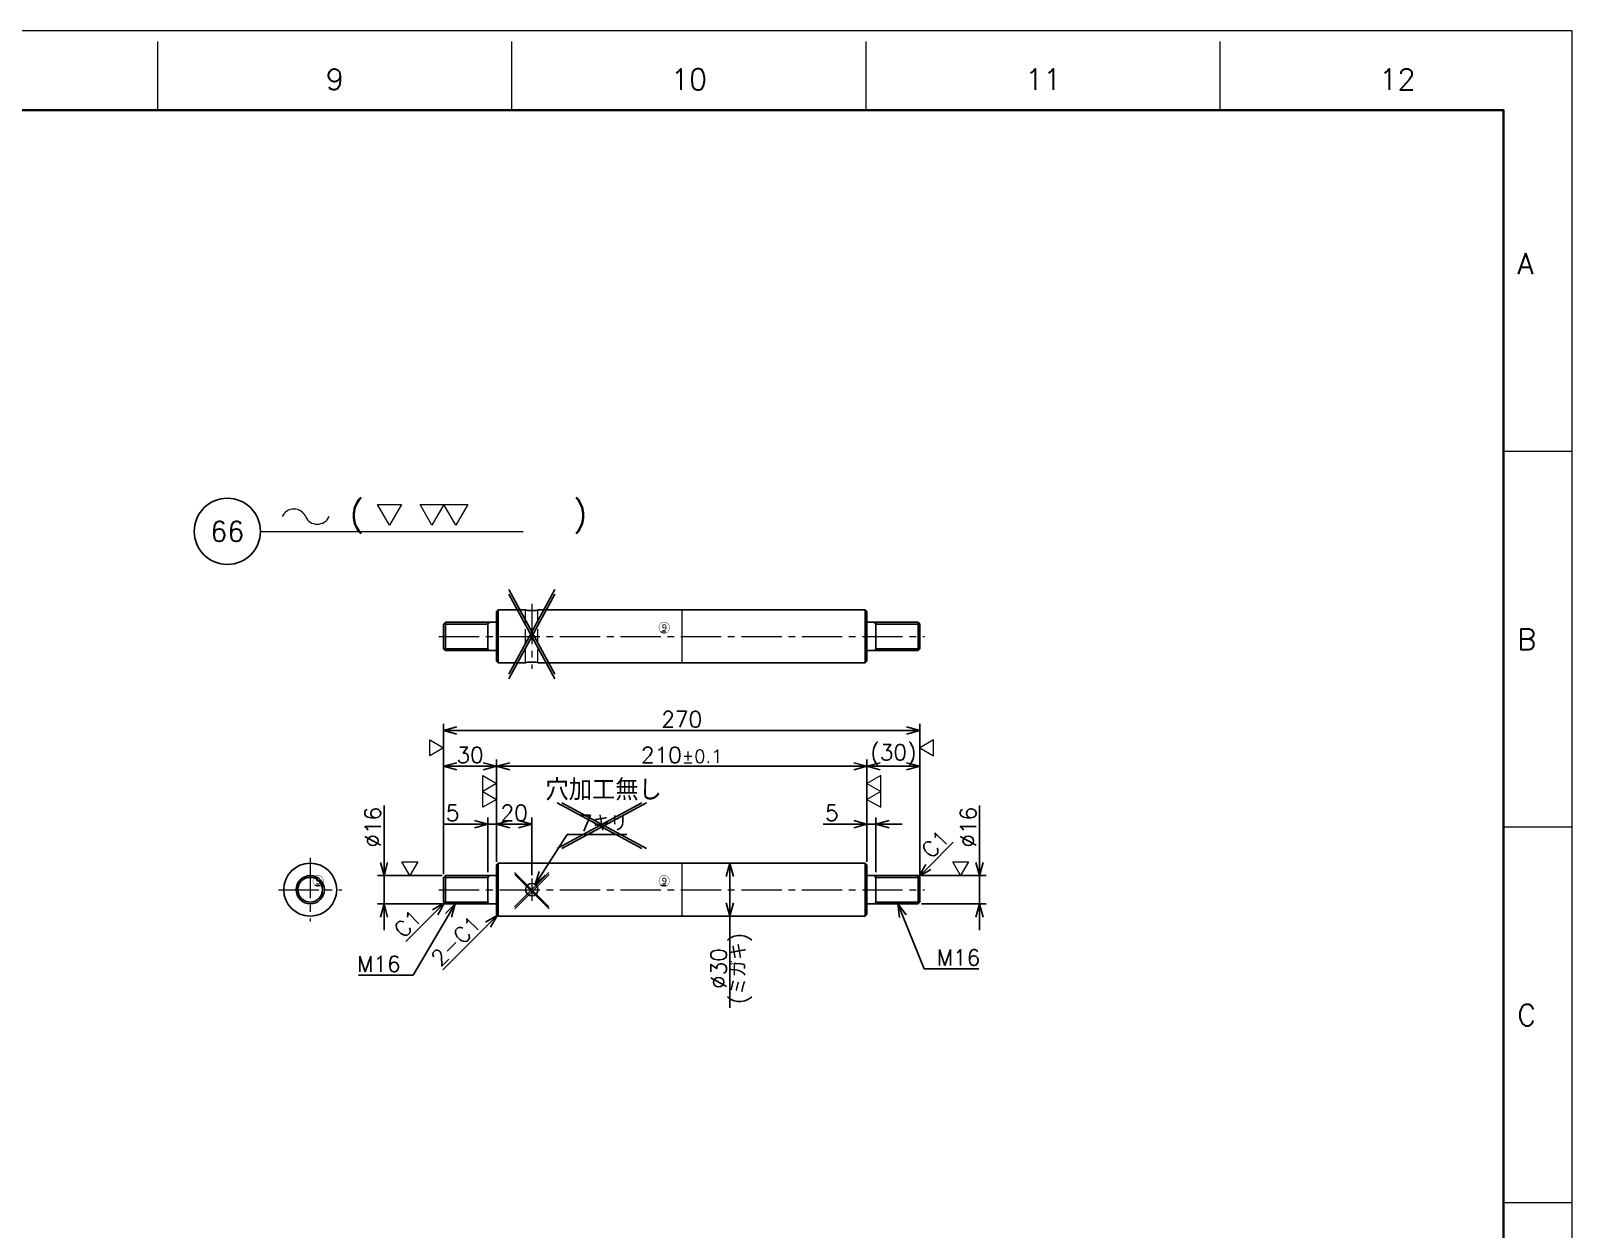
# Model space of a CAD drawing. Header units: millimetres. Extents: x 0 to 2485, y -14 to 1749.
# Drawn here: x 1611 to 2485, y 1069 to 1749 of the extents above; entities that cross this region are included whole.
import ezdxf
from ezdxf import colors
from ezdxf.entities.mleader import LeaderData, LeaderLine
from ezdxf.enums import TextEntityAlignment as Align
from ezdxf.math import Vec2, Vec3

# ---------------------------------------------------------------- set-up
doc = ezdxf.new("R2010")
doc.units = ezdxf.units.MM
doc.header["$LTSCALE"] = 1.2
doc.header["$PDMODE"] = 99
doc.header["$PDSIZE"] = 1
doc.linetypes.add('CENTER2', pattern=[28.575, 19.05, -3.175, 3.175, -3.175])
doc.linetypes.add('HIDDEN', pattern=[9.525, 6.35, -3.175])
for name, color, linetype, lineweight in [('04_HIDDEN', 2, 'HIDDEN', 13), ('05_CENTER', 4, 'CENTER2', 13), ('07_TEXT', 3, 'Continuous', 13), ('08_DIM', 3, 'Continuous', 13), ('90_FRAME', 5, 'Continuous', 35)]:
    doc.layers.add(name, color=color, linetype=linetype, lineweight=lineweight)
doc.layers.add('10_DRAFT', color=8, linetype='Continuous', lineweight=0, plot=False)
doc.layers.add('91_BLANK', color=5, linetype='Continuous', lineweight=0, plot=False)
doc.styles.add('KSS_TXT', font='txt.shx', dxfattribs={"bigfont": 'extfont2.shx'})
doc.styles.get("Standard").update_dxf_attribs({"font": 'txt.shx', "bigfont": 'extfont2.shx'})
doc.dimstyles.new('KSS_DIM', dxfattribs={"dimscale": 3, "dimtxt": 3, "dimasz": 2.5, "dimexe": 1.25, "dimexo": 0.625, "dimtad": 1, "dimdsep": 46, "dimtxsty": 'KSS_TXT', "dimblk": 'OPEN30', "dimcen": 0, "dimazin": 2, "dimtfac": 0.75, "dimtmove": 0, "dimatfit": 3, "dimldrblk": 'OPEN30', "dimfxl": 1.25, "dimtolj": 1, "dimarcsym": 0})
doc.dimstyles.new('KSS_DIM$3', dxfattribs={"dimscale": 3, "dimtxt": 3, "dimasz": 2.5, "dimexe": 1.25, "dimexo": 0.625, "dimtad": 1, "dimtih": 1, "dimtoh": 1, "dimdsep": 46, "dimtxsty": 'KSS_TXT', "dimblk": 'OPEN30', "dimcen": 0, "dimazin": 2, "dimtfac": 0.75, "dimtofl": 0, "dimtmove": 0, "dimatfit": 3, "dimldrblk": 'OPEN30', "dimfxl": 1.25, "dimtolj": 1, "dimarcsym": 0})

# ---------------------------------------------------------------- blocks, each defined once
blk = doc.blocks.new('AM_BALLOON1')
at = {"transparency": 16777216}
blk.add_circle((0, 0), 5, dxfattribs=at)
blk.add_attdef('B_NUMBER', text='', height=3, dxfattribs=at).set_placement((0, 0), align=Align.MIDDLE_CENTER)
blk = doc.blocks.new('_OPEN')
at = {"color": 0, "linetype": 'ByBlock'}
for p, q in [((-1, 0.17), (0, 0)), ((0, 0), (-1, -0.17)), ((0, 0), (-1, 0))]:
    blk.add_line(p, q, dxfattribs=at)
blk = doc.blocks.new('p1ba05')
for centre, start, end in [((-2.95, 0.29), 24.2276, 155.5758), ((0, 1.62), 204.2276, 335.5758)]:
    blk.add_arc(centre, 1.62, start, end)
blk = doc.blocks.new('p1ba01')
for p, q in [((0, 0), (-1.5, 2.6)), ((-1.5, 2.6), (1.5, 2.6)), ((1.5, 2.6), (0, 0))]:
    blk.add_line(p, q)
blk = doc.blocks.new('p1ba02')
for p, q in [((-1.5, 2.6), (1.5, 2.6)), ((0, 0), (-1.5, 2.6)), ((1.5, 2.6), (0, 0)), ((3, 0), (1.5, 2.6)), ((1.5, 2.6), (4.5, 2.6)), ((4.5, 2.6), (3, 0))]:
    blk.add_line(p, q)
blk = doc.blocks.new('_Open30')
at = {"color": 0, "linetype": 'ByBlock', "lineweight": -2}
for p, q in [((-1, 0.27), (0, 0)), ((0, 0), (-1, -0.27)), ((0, 0), (-1, 0))]:
    blk.add_line(p, q, dxfattribs=at)
blk = doc.blocks.new('*D195')
at = {"layer": '08_DIM', "color": 0, "lineweight": -2, "transparency": 16777216}
for p, q in [((2004.79, 1276.87), (2010.84, 1276.87)), ((2007.09, 1269.37), (2007.09, 1254.37)), ((2004.79, 1246.87), (2010.84, 1246.87)), ((2007.09, 1246.87), (2007.09, 1194.97))]:
    blk.add_line(p, q, dxfattribs=at)
at = {"layer": 'Defpoints', "color": 0, "transparency": 16777216}
for p in [(2002.91, 1276.87), (2002.91, 1246.87), (2007.09, 1246.87)]:
    blk.add_point(p, dxfattribs=at)
at = {"layer": '08_DIM', "color": 0, "lineweight": -2, "transparency": 16777216, "xscale": 7.5, "yscale": 7.5, "zscale": 7.5}
for p, rotation in [((2007.09, 1276.87), 90), ((2007.09, 1246.87), 270)]:
    blk.add_blockref('_Open30', p, dxfattribs=dict(at, rotation=rotation))
at = {"layer": '08_DIM', "color": 0, "transparency": 16777216, "char_height": 9, "attachment_point": 5, "rotation": 90, "style": 'KSS_TXT'}
for s, insert in [('\\A1;(ミガキ)', (2013.46, 1217.17)), ('\\A1;%%C30', (2000.71, 1217.17))]:
    blk.add_mtext(s, dxfattribs=dict(at, insert=insert))
blk = doc.blocks.new('*D196')
at = {"layer": '08_DIM', "color": 0, "lineweight": -2, "transparency": 16777216}
for p, q in [((2084.8, 1277.74), (2084.8, 1302.75)), ((2089.8, 1271.74), (2089.8, 1302.75)), ((2077.3, 1299), (2060.05, 1299)), ((2089.8, 1299), (2084.8, 1299)), ((2097.3, 1299), (2104.8, 1299))]:
    blk.add_line(p, q, dxfattribs=at)
at = {"layer": 'Defpoints', "color": 0, "transparency": 16777216}
for p in [(2084.8, 1299), (2084.8, 1275.87), (2089.8, 1269.87)]:
    blk.add_point(p, dxfattribs=at)
at = {"layer": '08_DIM', "color": 0, "lineweight": -2, "transparency": 16777216, "xscale": 7.5, "yscale": 7.5, "zscale": 7.5}
blk.add_blockref('_Open30', (2084.8, 1299), dxfattribs=at)
at = {"layer": '08_DIM', "color": 0, "lineweight": -2, "transparency": 16777216, "xscale": 7.5, "yscale": 7.5, "zscale": 7.5, "rotation": 180}
blk.add_blockref('_Open30', (2089.8, 1299), dxfattribs=at)
at = {"layer": '08_DIM', "color": 0, "transparency": 16777216, "insert": (2064.93, 1305.38), "char_height": 9, "attachment_point": 5, "style": 'KSS_TXT'}
blk.add_mtext('\\A1;5', dxfattribs=at)
blk = doc.blocks.new('*D197')
at = {"layer": '08_DIM', "color": 0, "lineweight": -2, "transparency": 16777216}
for p, q in [((2148.6, 1277.37), (2148.6, 1309.62)), ((2115.68, 1269.87), (2152.35, 1269.87)), ((2148.6, 1253.87), (2148.6, 1269.87)), ((2115.68, 1253.87), (2152.35, 1253.87)), ((2148.6, 1246.37), (2148.6, 1238.87))]:
    blk.add_line(p, q, dxfattribs=at)
at = {"layer": 'Defpoints', "color": 0, "transparency": 16777216}
for p in [(2113.8, 1269.87), (2148.6, 1269.87), (2113.8, 1253.87)]:
    blk.add_point(p, dxfattribs=at)
at = {"layer": '08_DIM', "color": 0, "lineweight": -2, "transparency": 16777216, "xscale": 7.5, "yscale": 7.5, "zscale": 7.5}
for p, rotation in [((2148.6, 1269.87), 270), ((2148.6, 1253.87), 90)]:
    blk.add_blockref('_Open30', p, dxfattribs=dict(at, rotation=rotation))
at = {"layer": '08_DIM', "color": 0, "transparency": 16777216, "insert": (2142.23, 1297.24), "char_height": 9, "attachment_point": 5, "rotation": 90, "style": 'KSS_TXT'}
blk.add_mtext('\\A1;%%C16', dxfattribs=at)
blk = doc.blocks.new('*D198')
at = {"layer": '08_DIM', "color": 0, "lineweight": -2, "transparency": 16777216}
for p, q in [((1844.8, 1270.74), (1844.8, 1355.86)), ((2114.8, 1270.74), (2114.8, 1355.86)), ((1852.3, 1352.11), (2107.3, 1352.11))]:
    blk.add_line(p, q, dxfattribs=at)
at = {"layer": 'Defpoints', "color": 0, "transparency": 16777216}
for p in [(2114.8, 1352.11), (1844.8, 1268.87), (2114.8, 1268.87)]:
    blk.add_point(p, dxfattribs=at)
at = {"layer": '08_DIM', "color": 0, "lineweight": -2, "transparency": 16777216, "xscale": 7.5, "yscale": 7.5, "zscale": 7.5, "rotation": 180}
blk.add_blockref('_Open30', (1844.8, 1352.11), dxfattribs=at)
at = {"layer": '08_DIM', "color": 0, "lineweight": -2, "transparency": 16777216, "xscale": 7.5, "yscale": 7.5, "zscale": 7.5}
blk.add_blockref('_Open30', (2114.8, 1352.11), dxfattribs=at)
at = {"layer": '08_DIM', "color": 0, "transparency": 16777216, "insert": (1979.8, 1358.49), "char_height": 9, "attachment_point": 5, "style": 'KSS_TXT'}
blk.add_mtext('\\A1;270', dxfattribs=at)
blk = doc.blocks.new('*D199')
at = {"layer": '08_DIM', "color": 0, "lineweight": -2, "transparency": 16777216}
for p, q in [((2084.8, 1277.74), (2084.8, 1335.59)), ((2107.3, 1331.84), (2092.3, 1331.84)), ((2114.8, 1270.74), (2114.8, 1335.59))]:
    blk.add_line(p, q, dxfattribs=at)
at = {"layer": 'Defpoints', "color": 0, "transparency": 16777216}
for p in [(2084.8, 1331.84), (2084.8, 1275.87), (2114.8, 1268.87)]:
    blk.add_point(p, dxfattribs=at)
at = {"layer": '08_DIM', "color": 0, "lineweight": -2, "transparency": 16777216, "xscale": 7.5, "yscale": 7.5, "zscale": 7.5, "rotation": 180}
blk.add_blockref('_Open30', (2084.8, 1331.84), dxfattribs=at)
at = {"layer": '08_DIM', "color": 0, "lineweight": -2, "transparency": 16777216, "xscale": 7.5, "yscale": 7.5, "zscale": 7.5}
blk.add_blockref('_Open30', (2114.8, 1331.84), dxfattribs=at)
at = {"layer": '08_DIM', "color": 0, "transparency": 16777216, "insert": (2099.8, 1338.22), "char_height": 9, "attachment_point": 5, "style": 'KSS_TXT'}
blk.add_mtext('\\A1;(30)', dxfattribs=at)
blk = doc.blocks.new('*D200')
at = {"layer": '08_DIM', "color": 0, "lineweight": -2, "transparency": 16777216}
blk.add_line((2119.61, 1274.67), (2133.67, 1288.74), dxfattribs=at)
at = {"layer": 'Defpoints', "color": 0, "transparency": 16777216}
for p in [(2141.9, 1296.97), (2141.9, 1296.97), (2114.3, 1269.37)]:
    blk.add_point(p, dxfattribs=at)
at = {"layer": '08_DIM', "color": 0, "lineweight": -2, "transparency": 16777216, "xscale": 7.5, "yscale": 7.5, "zscale": 7.5, "rotation": 224.9999470464959}
blk.add_blockref('_Open30', (2114.3, 1269.37), dxfattribs=at)
at = {"layer": '08_DIM', "color": 0, "transparency": 16777216, "insert": (2123.59, 1287.68), "char_height": 9, "attachment_point": 5, "rotation": 44.99995, "style": 'KSS_TXT'}
blk.add_mtext('\\A1;C1', dxfattribs=at)
blk = doc.blocks.new('*D201')
at = {"layer": '08_DIM', "color": 0, "lineweight": -2, "transparency": 16777216}
for p, q in [((1874.8, 1277.74), (1874.8, 1302.75)), ((1894.8, 1270.14), (1894.8, 1302.75)), ((1887.3, 1299), (1882.3, 1299))]:
    blk.add_line(p, q, dxfattribs=at)
at = {"layer": 'Defpoints', "color": 0, "transparency": 16777216}
for p in [(1874.8, 1299), (1874.8, 1275.87), (1894.8, 1268.26)]:
    blk.add_point(p, dxfattribs=at)
at = {"layer": '08_DIM', "color": 0, "lineweight": -2, "transparency": 16777216, "xscale": 7.5, "yscale": 7.5, "zscale": 7.5, "rotation": 180}
blk.add_blockref('_Open30', (1874.8, 1299), dxfattribs=at)
at = {"layer": '08_DIM', "color": 0, "lineweight": -2, "transparency": 16777216, "xscale": 7.5, "yscale": 7.5, "zscale": 7.5}
blk.add_blockref('_Open30', (1894.8, 1299), dxfattribs=at)
at = {"layer": '08_DIM', "color": 0, "transparency": 16777216, "insert": (1884.8, 1305.38), "char_height": 9, "attachment_point": 5, "style": 'KSS_TXT'}
blk.add_mtext('\\A1;20', dxfattribs=at)
blk = doc.blocks.new('*D202')
at = {"layer": '08_DIM', "color": 0, "lineweight": -2, "transparency": 16777216}
for p, q in [((1811.02, 1277.37), (1811.02, 1309.62)), ((1843.93, 1269.87), (1807.27, 1269.87)), ((1811.02, 1253.87), (1811.02, 1269.87)), ((1843.93, 1253.87), (1807.27, 1253.87)), ((1811.02, 1246.37), (1811.02, 1238.87))]:
    blk.add_line(p, q, dxfattribs=at)
at = {"layer": 'Defpoints', "color": 0, "transparency": 16777216}
for p in [(1811.02, 1269.87), (1845.8, 1269.87), (1845.8, 1253.87)]:
    blk.add_point(p, dxfattribs=at)
at = {"layer": '08_DIM', "color": 0, "lineweight": -2, "transparency": 16777216, "xscale": 7.5, "yscale": 7.5, "zscale": 7.5}
for p, rotation in [((1811.02, 1269.87), 270), ((1811.02, 1253.87), 90)]:
    blk.add_blockref('_Open30', p, dxfattribs=dict(at, rotation=rotation))
at = {"layer": '08_DIM', "color": 0, "transparency": 16777216, "insert": (1804.64, 1297.24), "char_height": 9, "attachment_point": 5, "rotation": 90, "style": 'KSS_TXT'}
blk.add_mtext('\\A1;%%C16', dxfattribs=at)
blk = doc.blocks.new('*D203')
at = {"layer": '08_DIM', "color": 0, "lineweight": -2, "transparency": 16777216}
for p, q in [((1844.8, 1270.74), (1844.8, 1335.59)), ((1867.3, 1331.84), (1852.3, 1331.84)), ((1874.8, 1277.74), (1874.8, 1335.59))]:
    blk.add_line(p, q, dxfattribs=at)
at = {"layer": 'Defpoints', "color": 0, "transparency": 16777216}
for p in [(1844.8, 1331.84), (1874.8, 1275.87), (1844.8, 1268.87)]:
    blk.add_point(p, dxfattribs=at)
at = {"layer": '08_DIM', "color": 0, "lineweight": -2, "transparency": 16777216, "xscale": 7.5, "yscale": 7.5, "zscale": 7.5, "rotation": 180}
blk.add_blockref('_Open30', (1844.8, 1331.84), dxfattribs=at)
at = {"layer": '08_DIM', "color": 0, "lineweight": -2, "transparency": 16777216, "xscale": 7.5, "yscale": 7.5, "zscale": 7.5}
blk.add_blockref('_Open30', (1874.8, 1331.84), dxfattribs=at)
at = {"layer": '08_DIM', "color": 0, "transparency": 16777216, "insert": (1859.8, 1338.22), "char_height": 9, "attachment_point": 5, "style": 'KSS_TXT'}
blk.add_mtext('\\A1;30', dxfattribs=at)
blk = doc.blocks.new('*D204')
at = {"layer": '08_DIM', "color": 0, "lineweight": -2, "transparency": 16777216}
for p, q in [((1874.8, 1277.74), (1874.8, 1335.59)), ((1882.3, 1331.84), (2077.3, 1331.84)), ((2084.8, 1277.74), (2084.8, 1335.59))]:
    blk.add_line(p, q, dxfattribs=at)
at = {"layer": 'Defpoints', "color": 0, "transparency": 16777216}
for p in [(2084.8, 1331.84), (1874.8, 1275.87), (2084.8, 1275.87)]:
    blk.add_point(p, dxfattribs=at)
at = {"layer": '08_DIM', "color": 0, "lineweight": -2, "transparency": 16777216, "xscale": 7.5, "yscale": 7.5, "zscale": 7.5, "rotation": 180}
blk.add_blockref('_Open30', (1874.8, 1331.84), dxfattribs=at)
at = {"layer": '08_DIM', "color": 0, "lineweight": -2, "transparency": 16777216, "xscale": 7.5, "yscale": 7.5, "zscale": 7.5}
blk.add_blockref('_Open30', (2084.8, 1331.84), dxfattribs=at)
at = {"layer": '08_DIM', "color": 0, "transparency": 16777216, "insert": (1979.8, 1338.22), "char_height": 9, "attachment_point": 5, "style": 'KSS_TXT'}
blk.add_mtext('210{\\H7.5;±0.1}', dxfattribs=at)
blk = doc.blocks.new('*D205')
at = {"layer": '08_DIM', "color": 0, "lineweight": -2, "transparency": 16777216}
for p, q in [((1914.85, 1293.18), (1900.73, 1271.13)), ((1948.68, 1293.18), (1914.85, 1293.18))]:
    blk.add_line(p, q, dxfattribs=at)
at = {"layer": 'Defpoints', "color": 0, "transparency": 16777216}
for p in [(1892.91, 1258.92), (1896.69, 1264.82)]:
    blk.add_point(p, dxfattribs=at)
at = {"layer": '08_DIM', "color": 0, "lineweight": -2, "transparency": 16777216, "xscale": 7.5, "yscale": 7.5, "zscale": 7.5, "rotation": 237.3665569101756}
blk.add_blockref('_Open30', (1896.69, 1264.82), dxfattribs=at)
at = {"layer": '08_DIM', "color": 0, "transparency": 16777216, "insert": (1935.33, 1299.56), "char_height": 9, "attachment_point": 5, "style": 'KSS_TXT'}
blk.add_mtext('\\A1;7キリ', dxfattribs=at)
blk = doc.blocks.new('*D206')
at = {"layer": '08_DIM', "color": 0, "lineweight": -2, "transparency": 16777216}
blk.add_line((1870, 1242.07), (1844.31, 1216.38), dxfattribs=at)
at = {"layer": 'Defpoints', "color": 0, "transparency": 16777216}
for p in [(1875.3, 1247.37), (1850.14, 1222.21), (1850.14, 1222.21)]:
    blk.add_point(p, dxfattribs=at)
at = {"layer": '08_DIM', "color": 0, "lineweight": -2, "transparency": 16777216, "xscale": 7.5, "yscale": 7.5, "zscale": 7.5, "rotation": 44.99997135211485}
blk.add_blockref('_Open30', (1875.3, 1247.37), dxfattribs=at)
at = {"layer": '08_DIM', "color": 0, "transparency": 16777216, "insert": (1851.74, 1232.82), "char_height": 9, "attachment_point": 5, "rotation": 44.99997, "style": 'KSS_TXT'}
blk.add_mtext('\\A1;2-C1', dxfattribs=at)
blk = doc.blocks.new('*D207')
at = {"layer": '08_DIM', "color": 0, "lineweight": -2, "transparency": 16777216}
for p, q in [((1869.8, 1271.74), (1869.8, 1302.75)), ((1874.8, 1277.74), (1874.8, 1302.75)), ((1862.3, 1299), (1845.05, 1299)), ((1874.8, 1299), (1869.8, 1299)), ((1882.3, 1299), (1889.8, 1299))]:
    blk.add_line(p, q, dxfattribs=at)
at = {"layer": 'Defpoints', "color": 0, "transparency": 16777216}
for p in [(1869.8, 1299), (1874.8, 1275.87), (1869.8, 1269.87)]:
    blk.add_point(p, dxfattribs=at)
at = {"layer": '08_DIM', "color": 0, "lineweight": -2, "transparency": 16777216, "xscale": 7.5, "yscale": 7.5, "zscale": 7.5}
blk.add_blockref('_Open30', (1869.8, 1299), dxfattribs=at)
at = {"layer": '08_DIM', "color": 0, "lineweight": -2, "transparency": 16777216, "xscale": 7.5, "yscale": 7.5, "zscale": 7.5, "rotation": 180}
blk.add_blockref('_Open30', (1874.8, 1299), dxfattribs=at)
at = {"layer": '08_DIM', "color": 0, "transparency": 16777216, "insert": (1849.93, 1305.38), "char_height": 9, "attachment_point": 5, "style": 'KSS_TXT'}
blk.add_mtext('\\A1;5', dxfattribs=at)
blk = doc.blocks.new('*D208')
at = {"layer": '08_DIM', "color": 0, "lineweight": -2, "transparency": 16777216}
blk.add_line((1840, 1249.07), (1823.46, 1232.52), dxfattribs=at)
at = {"layer": 'Defpoints', "color": 0, "transparency": 16777216}
for p in [(1845.3, 1254.37), (1812.75, 1221.81), (1812.75, 1221.81)]:
    blk.add_point(p, dxfattribs=at)
at = {"layer": '08_DIM', "color": 0, "lineweight": -2, "transparency": 16777216, "xscale": 7.5, "yscale": 7.5, "zscale": 7.5, "rotation": 44.99994704649569}
blk.add_blockref('_Open30', (1845.3, 1254.37), dxfattribs=at)
at = {"layer": '08_DIM', "color": 0, "transparency": 16777216, "insert": (1824.52, 1242.6), "char_height": 9, "attachment_point": 5, "rotation": 44.99995, "style": 'KSS_TXT'}
blk.add_mtext('\\A1;C1', dxfattribs=at)

msp = doc.modelspace()

# ---------------------------------------------------------------- linework, layer by layer
at = {"color": 1}
for p, q in [((1881.814, 1432.077), (1907.789, 1384.078)), ((1907.789, 1432.077), (1881.814, 1384.078)), ((1881.814, 1429.465), (1907.789, 1381.465)), ((1907.789, 1429.465), (1881.814, 1381.465)), ((1909.148, 1311.143), (1957.147, 1285.168)), ((1909.148, 1285.168), (1957.147, 1311.143)), ((1911.76, 1311.143), (1959.76, 1285.168)), ((1911.76, 1285.168), (1959.76, 1311.143)), ((1885.071, 1271.6), (1904.533, 1252.138)), ((1885.071, 1252.138), (1904.533, 1271.6)), ((1885.169, 1270.426), (1904.631, 1250.964)), ((1885.169, 1250.964), (1904.631, 1270.426))]:
    msp.add_line(p, q, dxfattribs=at)
at = {"color": 0}
for p, q in [((1875.802, 1420.465), (1874.802, 1419.465)), ((1874.802, 1419.465), (1874.802, 1391.465)), ((1875.802, 1420.465), (1891.302, 1420.465)), ((1875.802, 1420.465), (1875.802, 1390.465)), ((1898.302, 1420.465), (2083.802, 1420.465)), ((2083.802, 1420.465), (2083.802, 1390.465)), ((2083.802, 1420.465), (2084.802, 1419.465)), ((2084.802, 1419.465), (2084.802, 1391.465)), ((1844.802, 1412.465), (1845.802, 1413.465)), ((1844.802, 1412.465), (1869.802, 1412.465)), ((1844.802, 1412.465), (1844.802, 1398.465)), ((1845.802, 1413.465), (1874.802, 1413.465)), ((1845.802, 1397.465), (1845.802, 1413.465)), ((1869.802, 1413.465), (1869.802, 1397.465)), ((1869.802, 1412.465), (1870.802, 1413.465)), ((2113.802, 1413.465), (2084.802, 1413.465)), ((2089.802, 1412.465), (2088.802, 1413.465)), ((2089.802, 1413.465), (2089.802, 1397.465)), ((2114.802, 1412.465), (2089.802, 1412.465)), ((2113.802, 1397.465), (2113.802, 1413.465)), ((2114.802, 1412.465), (2113.802, 1413.465)), ((2114.802, 1412.465), (2114.802, 1398.465)), ((1844.802, 1398.465), (1869.802, 1398.465)), ((1844.802, 1398.465), (1845.802, 1397.465)), ((1869.802, 1398.465), (1870.802, 1397.465)), ((2089.802, 1398.465), (2088.802, 1397.465)), ((2114.802, 1398.465), (2089.802, 1398.465)), ((2114.802, 1398.465), (2113.802, 1397.465)), ((1845.802, 1397.465), (1874.802, 1397.465)), ((1874.802, 1391.465), (1875.802, 1390.465)), ((1875.802, 1390.465), (1891.302, 1390.465)), ((1898.302, 1390.465), (2083.802, 1390.465)), ((2083.802, 1390.465), (2084.802, 1391.465)), ((2113.802, 1397.465), (2084.802, 1397.465)), ((1875.802, 1276.869), (1874.802, 1275.869)), ((1874.802, 1275.869), (1874.802, 1247.869)), ((1875.802, 1276.869), (2083.802, 1276.869)), ((1875.802, 1276.869), (1875.802, 1246.869)), ((2083.802, 1276.869), (2083.802, 1246.869)), ((2083.802, 1276.869), (2084.802, 1275.869)), ((2083.802, 1276.869), (2083.802, 1246.869)), ((2083.802, 1276.869), (2084.802, 1275.869)), ((2084.802, 1275.869), (2084.802, 1247.869)), ((2084.802, 1275.869), (2084.802, 1247.869)), ((1844.802, 1268.869), (1845.802, 1269.869)), ((1844.802, 1268.869), (1869.802, 1268.869)), ((1844.802, 1268.869), (1844.802, 1254.869)), ((1845.802, 1269.869), (1874.802, 1269.869)), ((1845.802, 1253.869), (1845.802, 1269.869)), ((1869.802, 1269.869), (1869.802, 1253.869)), ((1869.802, 1268.869), (1870.802, 1269.869)), ((2113.802, 1269.869), (2084.802, 1269.869)), ((2089.802, 1268.869), (2088.802, 1269.869)), ((2089.802, 1268.869), (2088.802, 1269.869)), ((2089.802, 1269.869), (2089.802, 1253.869)), ((2089.802, 1269.869), (2089.802, 1253.869)), ((2114.802, 1268.869), (2089.802, 1268.869)), ((2113.802, 1253.869), (2113.802, 1269.869)), ((2114.802, 1268.869), (2113.802, 1269.869)), ((2114.802, 1268.869), (2114.802, 1254.869)), ((1844.802, 1254.869), (1869.802, 1254.869)), ((1844.802, 1254.869), (1845.802, 1253.869)), ((1845.802, 1253.869), (1874.802, 1253.869)), ((1869.802, 1254.869), (1870.802, 1253.869)), ((2113.802, 1253.869), (2084.802, 1253.869)), ((2089.802, 1254.869), (2088.802, 1253.869)), ((2089.802, 1254.869), (2088.802, 1253.869)), ((2114.802, 1254.869), (2089.802, 1254.869)), ((2114.802, 1254.869), (2113.802, 1253.869)), ((1874.802, 1247.869), (1875.802, 1246.869)), ((1875.802, 1246.869), (2083.802, 1246.869)), ((2083.802, 1246.869), (2084.802, 1247.869)), ((2083.802, 1246.869), (2084.802, 1247.869))]:
    msp.add_line(p, q, dxfattribs=at)
for centre, radius in [((1769.175, 1261.869), 15), ((1769.175, 1261.869), 8), ((1769.175, 1261.869), 7), ((1894.802, 1261.869), 3.5)]:
    msp.add_circle(centre, radius, dxfattribs=at)
at = {"color": 0, "extrusion": (0, 0, -1)}
msp.add_ellipse((1894.802, 1420.465), major_axis=(-3.5, 0), ratio=0.1182857, start_param=3.1415927, end_param=6.2831853, dxfattribs=at)
at = {"color": 0}
msp.add_ellipse((1894.802, 1390.465), major_axis=(-3.5, 0), ratio=0.1182857, start_param=3.1415927, end_param=6.2831853, dxfattribs=at)
at = {"layer": '04_HIDDEN'}
for p, q in [((1891.302, 1390.465), (1891.302, 1420.465)), ((1898.302, 1390.465), (1898.302, 1420.465))]:
    msp.add_line(p, q, dxfattribs=at)
at = {"layer": '05_CENTER'}
for p, q in [((1894.802, 1423.904), (1894.802, 1387.026)), ((1842.147, 1405.465), (2117.457, 1405.465)), ((1769.175, 1279.869), (1769.175, 1243.869)), ((1894.802, 1268.264), (1894.802, 1255.474)), ((1751.175, 1261.869), (1787.175, 1261.869)), ((1842.147, 1261.869), (2117.457, 1261.869))]:
    msp.add_line(p, q, dxfattribs=at)
at = {"layer": '08_DIM'}
msp.add_line((1740.969, 1464.967), (1889.944, 1464.967), dxfattribs=at)
at = {"layer": '10_DRAFT'}
for p, q in [((1979.802, 1420.465), (1979.802, 1390.465)), ((1967.999, 1408.041), (1970.828, 1408.041)), ((1979.802, 1276.869), (1979.802, 1246.869)), ((1771.774, 1264.401), (1774.764, 1264.401)), ((1967.897, 1264.401), (1970.887, 1264.401))]:
    msp.add_line(p, q, dxfattribs=at)
at = {"layer": '90_FRAME', "color": 4, "lineweight": 13}
for p, q in [((1682.728, 1703.874), (1682.728, 1742.759)), ((1883.528, 1703.874), (1883.528, 1742.759)), ((2084.328, 1703.874), (2084.328, 1742.759)), ((2285.128, 1703.874), (2285.128, 1742.759)), ((2484.603, 1510.268), (2445.717, 1510.268)), ((2484.603, 1297.276), (2445.717, 1297.276)), ((2484.603, 1084.284), (2445.717, 1084.284))]:
    msp.add_line(p, q, dxfattribs=at)
at = {"layer": '90_FRAME'}
msp.add_lwpolyline([(116.538, 38.712), (2445.717, 38.712), (2445.717, 1703.874), (116.538, 1703.874)], close=True, dxfattribs=at)
at = {"layer": '91_BLANK'}
msp.add_lwpolyline([(0, 0), (2484.603, 0), (2484.603, 1748.759), (0, 1748.759)], close=True, dxfattribs=at)

# ---------------------------------------------------------------- block references
at = {"layer": '08_DIM'}
for name, p, xscale, yscale, zscale in [('p1ba05', (1773.188, 1469.07), 4.5, 4.5, 4.5), ('p1ba01', (1814.106, 1468.544), 4.5, 4.5, 4.5), ('p1ba02', (1838.185, 1468.544), 4.5, 4.5, 4.5), ('p1ba01', (1825.598, 1269.869), 3, 3, 3), ('p1ba01', (2137.889, 1269.869), 3, 3, 3)]:
    msp.add_blockref(name, p, dxfattribs=dict(at, xscale=xscale, yscale=yscale, zscale=zscale))
at = {"layer": '08_DIM', "yscale": 3, "zscale": 3}
for name, p, xscale, rotation in [('p1ba01', (1844.802, 1342.277), 3, 90), ('p1ba01', (2114.802, 1342.277), -3, 270), ('p1ba02', (1874.802, 1313.078), 3, 90), ('p1ba02', (2084.802, 1313.078), -3, 270)]:
    msp.add_blockref(name, p, dxfattribs=dict(at, xscale=xscale, rotation=rotation))

# ---------------------------------------------------------------- texts
at = {"layer": '07_TEXT', "style": 'KSS_TXT'}
msp.add_text('(         )', height=13.5, dxfattribs=at).set_placement((1791.633, 1468.205))
at = {"layer": '07_TEXT', "color": 1, "ltscale": 2, "insert": (1902.523, 1324.487), "char_height": 12, "attachment_point": 1}
msp.add_mtext_dynamic_manual_height_columns('穴加工無し', width=166.98551, gutter_width=15, heights=[17.934], dxfattribs=at)
at = {"layer": '10_DRAFT', "style": 'KSS_TXT'}
for p in [(1966.553, 1407.077), (1770.343, 1263.481), (1966.553, 1263.481)]:
    msp.add_text('⑨', height=6, dxfattribs=at).set_placement(p)
at = {"layer": '90_FRAME', "color": 0, "lineweight": 13, "style": 'KSS_TXT'}
for s, p in [('9', (1783.128, 1711.619)), ('10', (1983.928, 1711.619)), ('11', (2184.728, 1711.619)), ('12', (2385.528, 1711.619))]:
    msp.add_text(s, height=12, dxfattribs=at).set_placement(p, align=Align.BOTTOM_CENTER)
for s, p in [('A', (2453.447, 1616.764)), ('B', (2453.447, 1403.772)), ('C', (2453.447, 1190.78))]:
    msp.add_text(s, height=12, dxfattribs=at).set_placement(p, align=Align.MIDDLE_LEFT)

# ---------------------------------------------------------------- dimensions: what is measured, and where the dimension line sits
at = {"layer": '08_DIM'}
for base, p1, p2, picture, middle in [((2114.802, 1352.115), (1844.802, 1268.869), (2114.802, 1268.869), '*D198', (1979.802, 1358.49)), ((1844.802, 1331.842), (1874.802, 1275.869), (1844.802, 1268.869), '*D203', (1859.802, 1338.217)), ((1869.802, 1299.002), (1874.802, 1275.869), (1869.802, 1269.869), '*D207', (1849.927, 1305.383)), ((1874.802, 1299.002), (1894.802, 1268.264), (1874.802, 1275.869), '*D201', (1884.802, 1305.377))]:
    dim = msp.add_linear_dim(base=base, p1=p1, p2=p2, dimstyle='KSS_DIM', dxfattribs=at)
    dim.commit()
    dim.dimension.update_dxf_attribs({"geometry": picture, "text_midpoint": middle})
dim = msp.add_linear_dim(base=(2084.802, 1331.842), p1=(2114.802, 1268.869), p2=(2084.802, 1275.869), text='(<>)', dimstyle='KSS_DIM', dxfattribs=at)
dim.commit()
dim.dimension.update_dxf_attribs({"geometry": '*D199', "text_midpoint": (2099.802, 1338.217)})
dim = msp.add_linear_dim(base=(2084.802, 1331.842), p1=(1874.802, 1275.869), p2=(2084.802, 1275.869), dimstyle='KSS_DIM', override={"dimpost": '', "dimtol": 1, "dimlim": 0, "dimtp": 0.1, "dimtm": 0.1, "dimtfac": 0.833333, "dimtdec": 2, "dimtolj": 0, "dimtzin": 8}, dxfattribs=at)
dim.commit()
dim.dimension.update_dxf_attribs({"geometry": '*D204', "text_midpoint": (1979.802, 1338.217)})
dim = msp.add_linear_dim(base=(2084.802, 1299.002), p1=(2089.802, 1269.869), p2=(2084.802, 1275.869), angle=180, dimstyle='KSS_DIM', dxfattribs=at)
dim.commit()
dim.dimension.update_dxf_attribs({"geometry": '*D196', "text_midpoint": (2064.927, 1305.383)})
for base, p1, p2, picture, middle in [((1811.018, 1269.869), (1845.802, 1253.869), (1845.802, 1269.869), '*D202', (1804.643, 1297.244)), ((2148.604, 1269.869), (2113.802, 1253.869), (2113.802, 1269.869), '*D197', (2142.229, 1297.244))]:
    dim = msp.add_linear_dim(base=base, p1=p1, p2=p2, angle=270, text='%%C<>', dimstyle='KSS_DIM', dxfattribs=at)
    dim.commit()
    dim.dimension.update_dxf_attribs({"geometry": picture, "text_midpoint": middle})
dim = msp.add_diameter_dim_2p(p1=(1892.915, 1258.922), p2=(1896.689, 1264.817), text='<>キリ', dimstyle='KSS_DIM$3', override={"dimpost": '<>', "dimtix": 1, "dimarcsym": 1}, dxfattribs=at)
dim.commit()
dim.dimension.update_dxf_attribs({"geometry": '*D205', "text_midpoint": (1935.328, 1293.181), "dimtype": 163})
for p1, p2, picture, middle in [((2114.302, 1269.369), (2141.901, 1296.968), '*D200', (2123.593, 1287.676)), ((1845.302, 1254.369), (1812.747, 1221.814), '*D208', (1824.517, 1242.6))]:
    dim = msp.add_aligned_dim(p1=p1, p2=p2, distance=0, text='C1', dimstyle='KSS_DIM', override={"dimse1": 1, "dimse2": 1, "dimsd2": 1, "dimarcsym": 1}, dxfattribs=at)
    dim.commit()
    dim.dimension.update_dxf_attribs({"geometry": picture, "text_midpoint": middle})
dim = msp.add_linear_dim(base=(2007.089, 1246.869), p1=(2002.912, 1276.869), p2=(2002.912, 1246.869), angle=90, text='%%C<>', dimstyle='KSS_DIM', override={"dimpost": '\\X(ミガキ)'}, dxfattribs=at)
dim.commit()
dim.dimension.update_dxf_attribs({"geometry": '*D195', "text_midpoint": (2000.714, 1217.169)})
dim = msp.add_linear_dim(base=(1850.144, 1222.211), p1=(1875.302, 1247.369), p2=(1850.144, 1222.211), angle=224.999971, text='2-C1', dimstyle='KSS_DIM', override={"dimse1": 1, "dimse2": 1, "dimsd2": 1, "dimarcsym": 1}, dxfattribs=at)
dim.commit()
dim.dimension.update_dxf_attribs({"geometry": '*D206', "text_midpoint": (1856.247, 1228.315), "dimtype": 161})

# ---------------------------------------------------------------- leaders
ml = msp.add_multileader_block('Standard', dxfattribs=at)
ml.set_content('AM_BALLOON1', color=256, scale=3.75)
ml.set_attribute('B_NUMBER', '66', width=0)
ml.set_leader_properties(color=256, linetype='ByLayer', lineweight=-1)
ml.set_arrow_properties(name='OPEN')
ml.build(insert=Vec2(0, 0))
ml.multileader.update_dxf_attribs({"leader_type": 0, "has_dogleg": 0, "text_right_attachment_type": 6, "dogleg_length": 0, "arrow_head_size": 7.5, "scale": 2.5, "block_connection_type": 1})
ctx = ml.context
ctx.base_point, ctx.scale, ctx.char_height, ctx.arrow_head_size, ctx.landing_gap_size, ctx.plane_origin = Vec3(1722.192, 1464.992), 2.5, 15, 7.5, 7.5, Vec3(1722.192, 1464.992)
ctx.right_attachment, ctx.attachment_type = 6, 1
notes = []
notes.append((ctx, [(0, (0, 0, 0), (0, 0), (1, 0), 1, [])]))
ctx.block.insert = Vec3(1722.192, 1464.992)
ml = msp.add_multileader_mtext('Standard', dxfattribs=at)
ml.set_content('M16', color=256)
ml.set_leader_properties()
ml.set_arrow_properties(name='OPEN30')
ml.build(insert=Vec2(0, 0))
ml.multileader.update_dxf_attribs({"text_left_attachment_type": 6, "text_right_attachment_type": 6, "dogleg_length": 0.36, "arrow_head_size": 7.5, "scale": 3})
ctx = ml.context
ctx.base_point, ctx.scale, ctx.char_height, ctx.arrow_head_size, ctx.landing_gap_size, ctx.plane_origin = Vec3(1793.448, 1213.448), 3, 9, 7.5, 6, Vec3(1857.302, 1254.869)
ctx.left_attachment, ctx.right_attachment, ctx.text_align_type = 6, 6, 2
notes.append((ctx, [(0, (1, 1, 0), (1827.528, 1213.448), (-1, 0), 1.08, [(0, [(1851.411, 1253.869)], 0, [])])]))
ctx.mtext.insert, ctx.mtext.alignment, ctx.mtext.flow_direction = Vec3(1820.448, 1224.248), 3, 5
ml = msp.add_multileader_mtext('Standard', dxfattribs=at)
ml.set_content('M16', color=256)
ml.set_leader_properties()
ml.set_arrow_properties(name='OPEN30')
ml.build(insert=Vec2(0, 0))
ml.multileader.update_dxf_attribs({"text_left_attachment_type": 6, "text_right_attachment_type": 6, "dogleg_length": 0.36, "arrow_head_size": 7.5, "scale": 3})
ctx = ml.context
ctx.base_point, ctx.scale, ctx.char_height, ctx.arrow_head_size, ctx.landing_gap_size, ctx.plane_origin = Vec3(2118.373, 1217.069), 3, 9, 7.5, 6, Vec3(2102.302, 1254.869)
ctx.left_attachment, ctx.right_attachment = 6, 6
notes.append((ctx, [(0, (1, 1, 0), (2117.293, 1217.069), (1, 0), 1.08, [(0, [(2102.302, 1253.869)], 0, [])])]))
ctx.mtext.insert, ctx.mtext.flow_direction = Vec3(2124.373, 1227.869), 5
for ctx, leaders in notes:
    for number, flags, end, landing, length, lines in leaders:
        leader = LeaderData()
        leader.index, (leader.has_last_leader_line, leader.has_dogleg_vector, leader.attachment_direction) = number, flags
        leader.last_leader_point, leader.dogleg_vector, leader.dogleg_length = Vec3(end), Vec3(landing), length
        for number, points, colour, breaks in lines:
            line = LeaderLine()
            line.index, line.vertices, line.color, line.breaks = number, Vec3.list(points), colors.encode_raw_color(colour), breaks
            leader.lines.append(line)
        ctx.leaders.append(leader)

doc.saveas('drawing.dxf')
